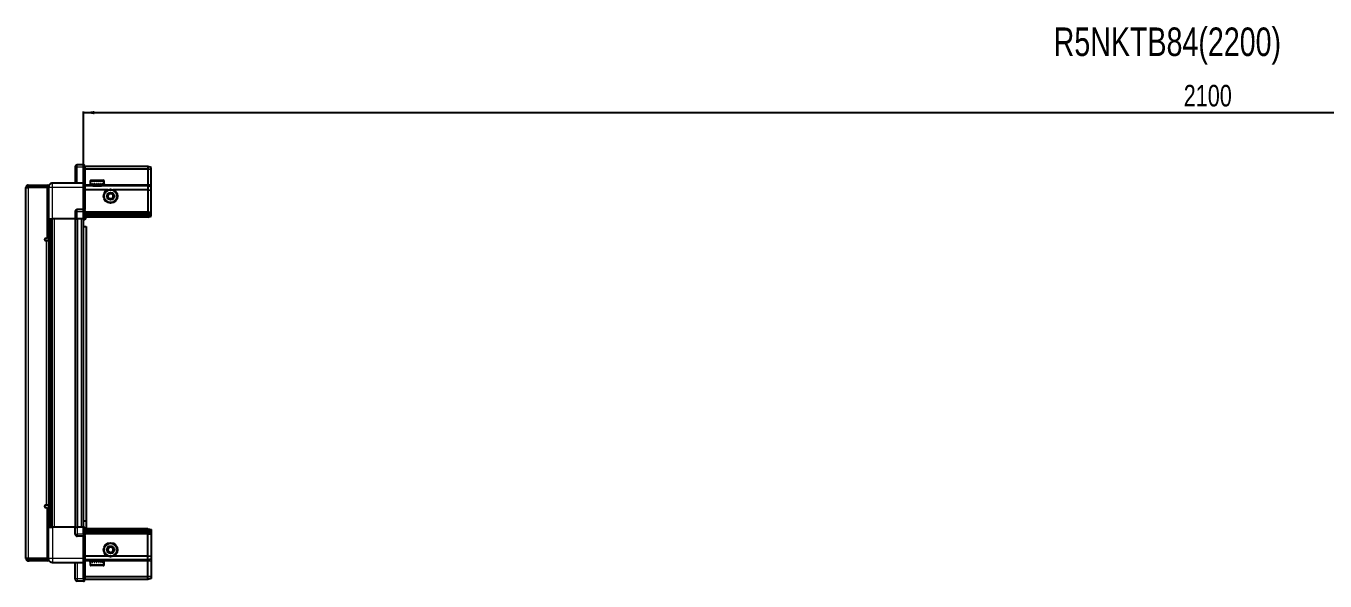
# Model space of a CAD drawing. Header units: millimetres. Extents: x 834 to 5075, y -1097 to 1799.
# Drawn here: x 1857 to 3062, y 1284 to 1799 of the extents above; entities that cross this region are included whole.
import ezdxf

# ---------------------------------------------------------------- set-up
doc = ezdxf.new("R2010")
doc.units = ezdxf.units.MM
doc.layers.add('FORMAT', color=7, linetype='Continuous')
doc.styles.add('SLDTEXTSTYLE0', font='TXT', dxfattribs={"width": 0.75})
doc.dimstyles.new('SLDDIMSTYLE0', dxfattribs={"dimtxt": 20, "dimasz": 10, "dimexe": 0, "dimexo": 0.0625, "dimgap": 5, "dimtad": 2, "dimdec": 1, "dimrnd": 1e-09, "dimzin": 12, "dimdsep": 46, "dimtxsty": 'SLDTEXTSTYLE0', "dimsah": 1, "dimcen": 0.09, "dimadec": 0, "dimazin": 3, "dimtfac": 1, "dimtofl": 0, "dimtmove": 0, "dimatfit": 3, "dimfxl": 0, "dimfrac": 2, "dimtolj": 1, "dimtzin": 12, "dimarcsym": 0})

# ---------------------------------------------------------------- blocks, each defined once
blk = doc.blocks.new('_D_4')
at = {"layer": 'FORMAT'}
for p, q in [((1910.1, 1619.8), (1910.1, 1719.3)), ((1910.1, 1718.3), (4010.1, 1718.3)), ((4010.1, 1619.8), (4010.1, 1719.3))]:
    blk.add_line(p, q, dxfattribs=at)
for points in [[(1910.1, 1718.3), (1920.1, 1716.7), (1920.1, 1719.8)], [(4010.1, 1718.3), (4000.1, 1719.8), (4000.1, 1716.7)]]:
    blk.add_solid(points, dxfattribs=at)
at = {"layer": 'FORMAT', "insert": (2930.5, 1744), "char_height": 20, "attachment_point": 1, "style": 'SLDTEXTSTYLE0'}
blk.add_mtext('2100', dxfattribs=at)

msp = doc.modelspace()

# ---------------------------------------------------------------- linework, layer by layer
at = {"color": 7, "linetype": 'Continuous', "lineweight": 25}
for p, q in [((1902.22, 1667.76), (1902.22, 1652.76)), ((1910.22, 1669.76), (1904.22, 1669.76)), ((1910.22, 1669.76), (1910.55, 1669.76)), ((1910.22, 1669.76), (1910.22, 1667.76)), ((1910.22, 1652.96), (1910.22, 1667.76)), ((1910.22, 1652.96), (1910.22, 1667.76)), ((1911.42, 1669.26), (1910.55, 1669.76)), ((1911.42, 1667.76), (1911.42, 1669.26)), ((1969.72, 1668.26), (1911.42, 1668.26)), ((1911.42, 1667.76), (1911.42, 1652.96)), ((1969.72, 1665.76), (1911.42, 1665.76)), ((1969.72, 1668.26), (1969.72, 1665.76)), ((1972.72, 1667.45), (1969.72, 1668.26)), ((1969.72, 1665.76), (1969.72, 1651.26)), ((1972.72, 1665.6), (1969.72, 1665.76)), ((1972.72, 1665.6), (1972.72, 1667.45)), ((1972.72, 1651.26), (1972.72, 1665.6)), ((1858.82, 1649.51), (1858.82, 1651.01)), ((1858.82, 1651.01), (1859.72, 1651.01)), ((1859.72, 1649.51), (1859.72, 1651.01)), ((1859.72, 1651.01), (1876.22, 1651.01)), ((1876.22, 1649.51), (1876.22, 1651.01)), ((1910.22, 1652.76), (1881.22, 1652.76)), ((1910.22, 1652.76), (1910.22, 1652.96)), ((1910.22, 1652.76), (1911.42, 1652.76)), ((1910.22, 1648.76), (1910.22, 1652.76)), ((1911.42, 1652.96), (1911.42, 1652.76)), ((1911.42, 1652.76), (1911.42, 1648.76)), ((1916.22, 1654.66), (1916.22, 1652.26)), ((1916.22, 1652.26), (1916.22, 1651.76)), ((1916.22, 1651.76), (1916.35, 1651.76)), ((1916.54, 1652.26), (1916.35, 1652.26)), ((1916.35, 1652.26), (1916.35, 1651.76)), ((1916.35, 1651.76), (1916.54, 1651.76)), ((1916.54, 1652.26), (1916.54, 1651.76)), ((1916.54, 1651.76), (1917.07, 1651.76)), ((1917.02, 1655.46), (1924.19, 1655.46)), ((1917.47, 1652.26), (1917.07, 1652.26)), ((1917.07, 1652.26), (1917.07, 1651.76)), ((1917.07, 1651.76), (1917.47, 1651.76)), ((1917.47, 1652.26), (1917.47, 1651.76)), ((1917.47, 1651.76), (1918.34, 1651.76)), ((1918.32, 1651.76), (1918.32, 1651.66)), ((1918.32, 1651.66), (1927.12, 1651.66)), ((1918.92, 1652.26), (1918.34, 1652.26)), ((1918.34, 1652.26), (1918.34, 1651.76)), ((1918.34, 1651.76), (1918.92, 1651.76)), ((1918.72, 1651.26), (1919.41, 1650.77)), ((1918.72, 1651.26), (1923.75, 1651.26)), ((1919.41, 1650.77), (1918.72, 1650.29)), ((1918.92, 1652.26), (1918.92, 1651.76)), ((1918.92, 1651.76), (1920.04, 1651.76)), ((1919.41, 1650.77), (1923.57, 1650.77)), ((1920.73, 1652.26), (1920.04, 1652.26)), ((1920.04, 1652.26), (1920.04, 1651.76)), ((1920.04, 1651.76), (1920.73, 1651.76)), ((1920.73, 1652.26), (1920.73, 1651.76)), ((1920.73, 1651.76), (1922, 1651.76)), ((1922.74, 1652.26), (1922, 1652.26)), ((1922, 1652.26), (1922, 1651.76)), ((1922, 1651.76), (1922.23, 1651.76)), ((1922.23, 1652.26), (1922.23, 1651.76)), ((1922.73, 1652.26), (1922.73, 1651.76)), ((1922.73, 1651.76), (1922.74, 1651.76)), ((1922.74, 1652.26), (1922.74, 1651.76)), ((1922.74, 1651.76), (1924.03, 1651.76)), ((1923.57, 1650.77), (1926.03, 1650.77)), ((1923.75, 1651.26), (1926.72, 1651.26)), ((1924.75, 1652.26), (1924.03, 1652.26)), ((1924.03, 1652.26), (1924.03, 1651.76)), ((1924.09, 1652.26), (1924.09, 1651.76)), ((1924.09, 1651.76), (1924.75, 1651.76)), ((1924.19, 1655.46), (1928.42, 1655.46)), ((1924.75, 1652.26), (1924.75, 1651.76)), ((1924.75, 1651.76), (1925.94, 1651.76)), ((1926.56, 1652.26), (1925.94, 1652.26)), ((1925.94, 1652.26), (1925.94, 1651.76)), ((1925.94, 1651.76), (1926.56, 1651.76)), ((1926.03, 1650.77), (1926.72, 1651.26)), ((1926.72, 1650.29), (1926.03, 1650.77)), ((1926.56, 1652.26), (1926.56, 1651.76)), ((1926.56, 1651.76), (1927.52, 1651.76)), ((1927.12, 1651.66), (1927.12, 1651.76)), ((1927.99, 1652.26), (1927.52, 1652.26)), ((1927.52, 1652.26), (1927.52, 1651.76)), ((1927.52, 1651.76), (1927.99, 1651.76)), ((1927.99, 1652.26), (1927.99, 1651.76)), ((1927.99, 1651.76), (1928.64, 1651.76)), ((1928.91, 1652.26), (1928.64, 1652.26)), ((1928.64, 1652.26), (1928.64, 1651.76)), ((1928.64, 1651.76), (1928.91, 1651.76)), ((1928.91, 1652.26), (1928.91, 1651.76)), ((1928.91, 1651.76), (1929.18, 1651.76)), ((1929.22, 1652.26), (1929.18, 1652.26)), ((1929.18, 1652.26), (1929.18, 1651.76)), ((1929.18, 1651.76), (1929.22, 1651.76)), ((1929.22, 1652.26), (1929.22, 1654.66)), ((1929.22, 1652.26), (1929.22, 1651.76)), ((1969.72, 1651.26), (1969.72, 1650.26)), ((1972.72, 1649.45), (1972.72, 1651.26)), ((1858.22, 1648.91), (1856.72, 1648.91)), ((1856.72, 1648.41), (1856.72, 1648.91)), ((1856.72, 1305.11), (1856.72, 1648.41)), ((1858.82, 1649.51), (1859.72, 1649.51)), ((1858.82, 1649.01), (1876.22, 1649.01)), ((1859.72, 1649.51), (1876.22, 1649.51)), ((1877.72, 1649.01), (1876.22, 1649.01)), ((1876.22, 1649.01), (1876.22, 1601.51)), ((1877.72, 1648.76), (1877.72, 1619.76)), ((1910.22, 1628.46), (1910.22, 1648.76)), ((1969.72, 1650.26), (1911.42, 1650.26)), ((1911.42, 1648.76), (1911.42, 1628.46)), ((1932.72, 1646.76), (1911.42, 1646.76)), ((1918.72, 1650.29), (1918.72, 1650.26)), ((1918.72, 1650.29), (1923.75, 1650.29)), ((1923.75, 1650.29), (1926.72, 1650.29)), ((1926.72, 1650.26), (1926.72, 1650.29)), ((1969.72, 1646.76), (1937.72, 1646.76)), ((1969.72, 1650.26), (1969.72, 1646.76)), ((1972.72, 1649.45), (1969.72, 1650.26)), ((1969.72, 1646.76), (1969.72, 1626.26)), ((1969.72, 1646.76), (1972.72, 1646.42)), ((1972.72, 1646.42), (1972.72, 1649.45)), ((1972.72, 1626.26), (1972.72, 1646.42)), ((1910.22, 1628.26), (1904.22, 1628.26)), ((1910.22, 1628.26), (1910.22, 1628.46)), ((1910.22, 1628.26), (1910.22, 1626.26)), ((1910.22, 1628.26), (1911.42, 1628.26)), ((1911.42, 1628.46), (1911.42, 1628.26)), ((1911.42, 1627.58), (1911.42, 1628.26)), ((1911.42, 1627.58), (1911.42, 1619.76)), ((1876.22, 1622.51), (1877.72, 1622.51)), ((1877.72, 1619.76), (1876.22, 1619.76)), ((1878.37, 1333.76), (1878.37, 1619.76)), ((1880.16, 1619.76), (1880.16, 1333.76)), ((1880.2, 1619.76), (1880.2, 1333.76)), ((1902.22, 1619.76), (1881.22, 1619.76)), ((1902.22, 1626.26), (1902.22, 1619.76)), ((1902.22, 1619.76), (1904.22, 1619.76)), ((1902.87, 1333.76), (1902.87, 1619.76)), ((1910.22, 1619.76), (1904.22, 1619.76)), ((1910.07, 1333.76), (1910.07, 1619.76)), ((1910.22, 1619.76), (1910.22, 1626.26)), ((1910.22, 1619.76), (1910.22, 1626.26)), ((1910.22, 1619.76), (1910.55, 1619.76)), ((1910.22, 1619.76), (1910.22, 1619.76)), ((1910.55, 1619.76), (1910.55, 1626.26)), ((1911.42, 1619.76), (1910.55, 1619.76)), ((1910.55, 1619.76), (1910.55, 1619.76)), ((1969.72, 1625.26), (1911.42, 1625.26)), ((1969.72, 1624.26), (1911.42, 1624.26)), ((1969.72, 1622.76), (1911.42, 1622.76)), ((1969.72, 1621.26), (1911.42, 1621.26)), ((1969.72, 1626.26), (1969.72, 1625.26)), ((1969.72, 1625.26), (1969.72, 1624.26)), ((1969.72, 1625.26), (1972.72, 1624.45)), ((1969.72, 1624.26), (1969.72, 1622.76)), ((1969.72, 1624.26), (1972.72, 1623.71)), ((1969.72, 1622.76), (1972.72, 1623.21)), ((1969.72, 1622.76), (1969.72, 1621.26)), ((1969.72, 1621.26), (1972.72, 1622.06)), ((1972.72, 1624.45), (1972.72, 1626.26)), ((1972.72, 1623.71), (1972.72, 1624.45)), ((1972.72, 1623.21), (1972.72, 1623.71)), ((1972.72, 1622.06), (1972.72, 1623.21)), ((1910.07, 1612.76), (1912.57, 1612.76)), ((1912.57, 1612.76), (1912.57, 1339.26)), ((1876.22, 1601.51), (1874.87, 1601.51)), ((1874.87, 1599.51), (1875.62, 1599.51)), ((1875.62, 1599.51), (1877.72, 1599.51)), ((1877.72, 1599.51), (1877.72, 1354.01)), ((1875.62, 1354.01), (1874.87, 1354.01)), ((1874.87, 1352.01), (1876.22, 1352.01)), ((1877.72, 1354.01), (1875.62, 1354.01)), ((1876.22, 1352.01), (1876.22, 1304.51)), ((1912.57, 1339.26), (1910.07, 1339.26)), ((1912.57, 1339.26), (1912.57, 1332.26)), ((1877.72, 1333.76), (1876.22, 1333.76)), ((1877.72, 1331.01), (1876.22, 1331.01)), ((1877.72, 1304.76), (1877.72, 1333.76)), ((1902.22, 1333.76), (1881.22, 1333.76)), ((1902.22, 1327.26), (1902.22, 1333.76)), ((1902.22, 1333.76), (1904.22, 1333.76)), ((1910.22, 1333.76), (1904.22, 1333.76)), ((1910.22, 1327.26), (1910.22, 1333.76)), ((1910.22, 1333.76), (1910.55, 1333.76)), ((1910.22, 1327.26), (1910.22, 1325.26)), ((1910.22, 1327.26), (1910.22, 1325.26)), ((1910.55, 1327.26), (1910.55, 1333.76)), ((1910.55, 1333.76), (1911.42, 1333.76)), ((1911.42, 1333.76), (1911.42, 1325.93)), ((1969.72, 1332.26), (1911.42, 1332.26)), ((1969.72, 1330.76), (1911.42, 1330.76)), ((1969.72, 1329.26), (1911.42, 1329.26)), ((1969.72, 1328.26), (1911.42, 1328.26)), ((1911.42, 1325.26), (1911.42, 1325.93)), ((1969.72, 1330.76), (1969.72, 1332.26)), ((1969.72, 1332.26), (1972.72, 1331.45)), ((1969.72, 1329.26), (1969.72, 1330.76)), ((1969.72, 1330.76), (1972.72, 1330.3)), ((1969.72, 1329.26), (1972.72, 1329.8)), ((1969.72, 1328.26), (1969.72, 1329.26)), ((1969.72, 1328.26), (1972.72, 1329.06)), ((1969.72, 1327.26), (1969.72, 1328.26)), ((1969.72, 1306.76), (1969.72, 1327.26)), ((1972.72, 1331.45), (1972.72, 1330.3)), ((1972.72, 1330.3), (1972.72, 1329.8)), ((1972.72, 1329.8), (1972.72, 1329.06)), ((1972.72, 1329.06), (1972.72, 1327.26)), ((1972.72, 1327.26), (1972.72, 1307.09)), ((1910.22, 1325.26), (1904.22, 1325.26)), ((1910.22, 1325.26), (1911.42, 1325.26)), ((1910.22, 1325.06), (1910.22, 1325.26)), ((1910.22, 1304.76), (1910.22, 1325.06)), ((1911.42, 1325.26), (1911.42, 1325.06)), ((1911.42, 1325.06), (1911.42, 1304.76)), ((1856.72, 1304.61), (1856.72, 1305.11)), ((1858.22, 1304.61), (1856.72, 1304.61)), ((1876.22, 1304.51), (1858.82, 1304.51)), ((1858.82, 1304.01), (1858.82, 1302.51)), ((1858.82, 1304.01), (1859.72, 1304.01)), ((1858.82, 1302.51), (1859.72, 1302.51)), ((1859.72, 1304.01), (1859.72, 1302.51)), ((1876.22, 1304.01), (1859.72, 1304.01)), ((1876.22, 1302.51), (1859.72, 1302.51)), ((1876.22, 1304.51), (1877.72, 1304.51)), ((1876.22, 1304.01), (1876.22, 1302.51)), ((1910.22, 1300.76), (1910.22, 1304.76)), ((1932.72, 1306.76), (1911.42, 1306.76)), ((1911.42, 1304.76), (1911.42, 1300.76)), ((1969.72, 1303.26), (1911.42, 1303.26)), ((1916.22, 1301.76), (1916.22, 1298.86)), ((1916.32, 1301.76), (1916.22, 1301.76)), ((1916.32, 1301.26), (1916.32, 1301.76)), ((1916.48, 1301.76), (1916.32, 1301.76)), ((1916.32, 1301.26), (1916.48, 1301.26)), ((1916.48, 1301.26), (1916.48, 1301.76)), ((1916.97, 1301.76), (1916.48, 1301.76)), ((1916.97, 1301.26), (1916.97, 1301.76)), ((1917.35, 1301.76), (1916.97, 1301.76)), ((1916.97, 1301.26), (1917.35, 1301.26)), ((1917.35, 1301.26), (1917.35, 1301.76)), ((1918.19, 1301.76), (1917.35, 1301.76)), ((1918.19, 1301.26), (1918.19, 1301.76)), ((1918.75, 1301.76), (1918.19, 1301.76)), ((1918.19, 1301.26), (1918.75, 1301.26)), ((1918.32, 1301.86), (1918.32, 1301.76)), ((1923.72, 1301.86), (1918.32, 1301.86)), ((1918.72, 1303.26), (1918.72, 1303.22)), ((1918.72, 1303.22), (1919.41, 1302.74)), ((1918.82, 1303.22), (1918.72, 1303.22)), ((1919.41, 1302.74), (1918.72, 1302.26)), ((1918.82, 1302.26), (1918.72, 1302.26)), ((1918.75, 1301.26), (1918.75, 1301.76)), ((1919.85, 1301.76), (1918.75, 1301.76)), ((1926.72, 1303.22), (1918.82, 1303.22)), ((1926.72, 1302.26), (1918.82, 1302.26)), ((1919.5, 1302.74), (1919.41, 1302.74)), ((1926.03, 1302.74), (1919.5, 1302.74)), ((1919.85, 1301.26), (1919.85, 1301.76)), ((1920.54, 1301.76), (1919.85, 1301.76)), ((1919.85, 1301.26), (1920.54, 1301.26)), ((1920.54, 1301.26), (1920.54, 1301.76)), ((1921.8, 1301.76), (1920.54, 1301.76)), ((1921.8, 1301.26), (1921.8, 1301.76)), ((1922.1, 1301.76), (1921.8, 1301.76)), ((1921.8, 1301.26), (1922.53, 1301.26)), ((1922.1, 1301.26), (1922.1, 1301.76)), ((1922.53, 1301.26), (1922.53, 1301.76)), ((1923.83, 1301.76), (1922.53, 1301.76)), ((1927.12, 1301.86), (1923.72, 1301.86)), ((1923.83, 1301.26), (1923.83, 1301.76)), ((1923.83, 1301.26), (1924.55, 1301.26)), ((1923.96, 1301.26), (1923.96, 1301.76)), ((1924.55, 1301.76), (1923.96, 1301.76)), ((1924.55, 1301.26), (1924.55, 1301.76)), ((1925.76, 1301.76), (1924.55, 1301.76)), ((1925.76, 1301.26), (1925.76, 1301.76)), ((1926.39, 1301.76), (1925.76, 1301.76)), ((1925.76, 1301.26), (1926.39, 1301.26)), ((1926.03, 1302.74), (1926.72, 1303.22)), ((1926.72, 1302.26), (1926.03, 1302.74)), ((1926.39, 1301.26), (1926.39, 1301.76)), ((1927.38, 1301.76), (1926.39, 1301.76)), ((1926.72, 1303.22), (1926.72, 1303.26)), ((1927.12, 1301.76), (1927.12, 1301.86)), ((1927.38, 1301.26), (1927.38, 1301.76)), ((1927.87, 1301.76), (1927.38, 1301.76)), ((1927.38, 1301.26), (1927.87, 1301.26)), ((1927.87, 1301.26), (1927.87, 1301.76)), ((1928.55, 1301.76), (1927.87, 1301.76)), ((1928.55, 1301.26), (1928.55, 1301.76)), ((1928.84, 1301.76), (1928.55, 1301.76)), ((1928.55, 1301.26), (1928.84, 1301.26)), ((1928.84, 1301.26), (1928.84, 1301.76)), ((1929.15, 1301.76), (1928.84, 1301.76)), ((1929.15, 1301.26), (1929.15, 1301.76)), ((1929.22, 1301.76), (1929.15, 1301.76)), ((1929.15, 1301.26), (1929.22, 1301.26)), ((1929.22, 1298.86), (1929.22, 1301.76)), ((1929.22, 1301.26), (1929.22, 1301.76)), ((1929.22, 1301.76), (1929.22, 1301.76)), ((1969.72, 1306.76), (1937.72, 1306.76)), ((1969.72, 1306.76), (1972.72, 1307.09)), ((1969.72, 1303.26), (1969.72, 1306.76)), ((1972.72, 1304.06), (1969.72, 1303.26)), ((1969.72, 1302.26), (1969.72, 1303.26)), ((1969.72, 1287.76), (1969.72, 1302.26)), ((1972.72, 1307.09), (1972.72, 1304.06)), ((1972.72, 1304.06), (1972.72, 1302.26)), ((1972.72, 1302.26), (1972.72, 1287.91)), ((1910.22, 1300.76), (1881.22, 1300.76)), ((1902.22, 1285.76), (1902.22, 1300.76)), ((1910.22, 1300.76), (1911.42, 1300.76)), ((1910.22, 1300.56), (1910.22, 1300.76)), ((1910.22, 1285.76), (1910.22, 1300.56)), ((1911.42, 1300.76), (1911.42, 1300.56)), ((1911.42, 1300.56), (1911.42, 1285.76)), ((1917.17, 1298.06), (1917.02, 1298.06)), ((1928.42, 1298.06), (1917.17, 1298.06)), ((1910.22, 1283.76), (1904.22, 1283.76)), ((1910.22, 1285.76), (1910.22, 1283.76)), ((1910.22, 1283.76), (1910.55, 1283.76)), ((1910.22, 1283.76), (1910.55, 1283.76)), ((1910.22, 1283.76), (1910.22, 1283.76)), ((1910.55, 1283.76), (1911.42, 1284.26)), ((1910.55, 1283.76), (1911.42, 1284.26)), ((1969.72, 1287.76), (1911.42, 1287.76)), ((1911.42, 1284.26), (1911.42, 1285.76)), ((1969.72, 1285.26), (1911.42, 1285.26)), ((1972.72, 1287.91), (1969.72, 1287.76)), ((1969.72, 1285.26), (1969.72, 1287.76)), ((1972.72, 1286.06), (1969.72, 1285.26)), ((1972.72, 1287.91), (1972.72, 1286.06))]:
    msp.add_line(p, q, dxfattribs=at)
at = {"color": 8, "linetype": 'Continuous', "lineweight": 18}
for p, q in [((1904.22, 1667.76), (1902.22, 1667.76)), ((1904.22, 1667.76), (1904.22, 1669.76)), ((1904.22, 1652.76), (1904.22, 1667.76)), ((1910.22, 1667.76), (1904.22, 1667.76)), ((1910.22, 1667.76), (1911.42, 1667.76)), ((1910.22, 1652.96), (1911.42, 1652.96)), ((1918.72, 1651.26), (1911.42, 1651.26)), ((1916.22, 1654.66), (1924.39, 1654.66)), ((1924.39, 1654.66), (1929.22, 1654.66)), ((1969.72, 1651.26), (1926.72, 1651.26)), ((1972.72, 1651.26), (1969.72, 1651.26)), ((1858.82, 1649.01), (1858.82, 1304.51)), ((1881.22, 1619.76), (1881.22, 1648.76)), ((1910.22, 1648.76), (1881.22, 1648.76)), ((1910.22, 1648.76), (1911.42, 1648.76)), ((1904.22, 1626.26), (1904.22, 1628.26)), ((1910.22, 1628.46), (1911.42, 1628.46)), ((1877.72, 1599.51), (1877.72, 1619.76)), ((1878.96, 1619.76), (1878.96, 1333.76)), ((1881.4, 1333.76), (1881.4, 1619.76)), ((1882.82, 1619.76), (1882.82, 1333.76)), ((1902.22, 1626.26), (1904.22, 1626.26)), ((1902.22, 1333.76), (1902.22, 1619.76)), ((1904.22, 1619.76), (1904.22, 1626.26)), ((1910.22, 1626.26), (1904.22, 1626.26)), ((1904.87, 1333.76), (1904.87, 1619.76)), ((1908.07, 1333.76), (1908.07, 1619.76)), ((1910.22, 1626.26), (1910.55, 1626.26)), ((1910.22, 1619.76), (1910.55, 1619.76)), ((1969.72, 1626.26), (1911.42, 1626.26)), ((1969.72, 1626.26), (1972.72, 1626.26)), ((1875.62, 1354.01), (1875.62, 1599.51)), ((1877.72, 1333.76), (1877.72, 1354.01)), ((1881.22, 1333.76), (1881.22, 1304.76)), ((1902.22, 1327.26), (1904.22, 1327.26)), ((1904.22, 1333.76), (1904.22, 1327.26)), ((1904.22, 1327.26), (1904.22, 1325.26)), ((1910.22, 1327.26), (1904.22, 1327.26)), ((1910.22, 1327.26), (1910.55, 1327.26)), ((1969.72, 1327.26), (1911.42, 1327.26)), ((1969.72, 1327.26), (1972.72, 1327.26)), ((1911.42, 1325.06), (1910.22, 1325.06)), ((1910.22, 1304.76), (1881.22, 1304.76)), ((1910.22, 1304.76), (1911.42, 1304.76)), ((1918.72, 1302.26), (1911.42, 1302.26)), ((1969.72, 1302.26), (1926.72, 1302.26)), ((1972.72, 1302.26), (1969.72, 1302.26)), ((1904.22, 1300.76), (1904.22, 1285.76)), ((1911.42, 1300.56), (1910.22, 1300.56)), ((1916.39, 1298.86), (1916.22, 1298.86)), ((1929.22, 1298.86), (1916.39, 1298.86)), ((1904.22, 1285.76), (1902.22, 1285.76)), ((1904.22, 1285.76), (1904.22, 1283.76)), ((1910.22, 1285.76), (1904.22, 1285.76)), ((1910.22, 1285.76), (1911.42, 1285.76))]:
    msp.add_line(p, q, dxfattribs=at)
at = {"color": 7, "linetype": 'Continuous', "lineweight": 25}
for centre, radius in [((1935.22, 1640.76), 6.5), ((1935.22, 1640.76), 3.46), ((1935.22, 1312.76), 6.5), ((1935.22, 1312.76), 3.46)]:
    msp.add_circle(centre, radius, dxfattribs=at)
at = {"color": 8, "linetype": 'Continuous', "lineweight": 18}
for centre in [(1935.22, 1640.76), (1935.22, 1312.76)]:
    msp.add_circle(centre, 5.7, dxfattribs=at)
at = {"color": 7, "linetype": 'Continuous', "lineweight": 25}
for centre, radius, start, end in [((1904.22, 1667.76), 2, 90, 180), ((1876.12, 1648.91), 2.1, 32.2369, 87.2706), ((1917.02, 1654.66), 0.8, 90, 180), ((1918.32, 1651.26), 0.4, 0, 90), ((1927.12, 1651.26), 0.4, 90, 180), ((1928.42, 1654.66), 0.8, 0, 90), ((1858.72, 1648.51), 0.5, 90, 117.7907), ((1876.12, 1648.91), 0.6, 9.59407, 90), ((1935.22, 1640.76), 2.5, 161.00659, 221.00659), ((1935.22, 1640.76), 2.5, 101.00659, 161.00659), ((1935.22, 1640.76), 2.5, 221.00659, 281.00659), ((1935.22, 1640.76), 2.5, 41.00659, 101.00659), ((1935.22, 1640.76), 2.5, 281.00659, 341.00659), ((1935.22, 1640.76), 2.5, 341.00659, 41.00659), ((1904.22, 1626.26), 2, 90, 180), ((1907.57, 1622.41), 5, 300, 346.70293), ((1874.87, 1600.51), 1, 90, 270), ((1874.87, 1353.01), 1, 90, 270), ((1904.22, 1327.26), 2, 180, 270), ((1935.22, 1312.76), 2.5, 127.98423, 187.98423), ((1935.22, 1312.76), 2.5, 67.98423, 127.98423), ((1935.22, 1312.76), 2.5, 7.98423, 67.98423), ((1858.72, 1305.01), 0.5, 243.58436, 270), ((1876.12, 1304.61), 0.6, 270, 350.40593), ((1876.12, 1304.61), 2.1, 272.7294, 327.8305), ((1918.32, 1302.26), 0.4, 270, 360), ((1927.12, 1302.26), 0.4, 180, 270), ((1935.22, 1312.76), 2.5, 187.98423, 247.98423), ((1935.22, 1312.76), 2.5, 247.98423, 307.98423), ((1935.22, 1312.76), 2.5, 307.98423, 7.98423), ((1917.02, 1298.86), 0.8, 180, 270), ((1928.42, 1298.86), 0.8, 270, 360), ((1904.22, 1285.76), 2, 180, 270)]:
    msp.add_arc(centre, radius, start, end, dxfattribs=at)
for centre, start_param, end_param in [((1914.02, 1626.26), 2.4188584, 3.1415927), ((1914.02, 1327.26), 3.1415927, 3.8643269)]:
    msp.add_ellipse(centre, major_axis=(3.46, 0), ratio=0.5773503, start_param=start_param, end_param=end_param, dxfattribs=at)
for points, knots in [([(1858.82, 1651.01), (1858.57, 1650.98), (1858.07, 1650.93), (1857.43, 1650.54), (1856.97, 1649.98), (1856.75, 1649.4), (1856.73, 1649.03), (1856.72, 1648.91)], [0, 0, 0, 0, 0.23025534, 0.4485219, 0.6667858, 0.88504963, 1, 1, 1, 1]), ([(1881.22, 1652.76), (1880.78, 1652.71), (1880.1, 1652.64), (1879.29, 1652.2), (1878.73, 1651.75), (1878.27, 1651.19), (1877.84, 1650.37), (1877.77, 1649.7), (1877.72, 1649.26)], [0, 0, 0, 0, 0.2394568, 0.3683607, 0.5, 0.6316393, 0.7605432, 1, 1, 1, 1]), ([(1856.72, 1648.41), (1856.75, 1648.45), (1856.8, 1648.54), (1857.19, 1648.68), (1857.75, 1648.81), (1858.33, 1648.92), (1858.69, 1648.98), (1858.82, 1649.01)], [0, 0, 0, 0, 0.2302553, 0.4485219, 0.6667858, 0.8850496, 1, 1, 1, 1]), ([(1877.72, 1649.26), (1877.72, 1649.25), (1877.72, 1649.24), (1877.72, 1649.12), (1877.72, 1648.95), (1877.72, 1648.82), (1877.72, 1648.76)], [0, 0, 0, 0, 0.2493943, 0.5003335, 0.7501667, 1, 1, 1, 1]), ([(1932.39, 1640.21), (1932.55, 1640.69), (1932.87, 1641.61), (1933.18, 1642.51), (1933.33, 1642.94)], [0, 0, 0, 0, 0.5346859, 1, 1, 1, 1]), ([(1934.28, 1638.03), (1934.05, 1638.29), (1933.51, 1638.91), (1932.86, 1639.66), (1932.47, 1640.11), (1932.39, 1640.21)], [0, 0, 0, 0, 0.3629006, 0.8668753, 1, 1, 1, 1]), ([(1933.33, 1642.94), (1933.83, 1643.03), (1934.78, 1643.22), (1935.72, 1643.4), (1936.16, 1643.49)], [0, 0, 0, 0, 0.5346859, 1, 1, 1, 1]), ([(1936.16, 1643.49), (1936.24, 1643.39), (1936.63, 1642.94), (1937.29, 1642.19), (1937.83, 1641.57), (1938.05, 1641.31)], [0, 0, 0, 0, 0.13312467, 0.63709944, 1, 1, 1, 1]), ([(1938.05, 1641.31), (1937.89, 1640.82), (1937.57, 1639.91), (1937.26, 1639), (1937.11, 1638.58)], [0, 0, 0, 0, 0.5346859, 1, 1, 1, 1]), ([(1937.11, 1638.58), (1936.61, 1638.48), (1935.66, 1638.3), (1934.72, 1638.11), (1934.28, 1638.03)], [0, 0, 0, 0, 0.5346859, 1, 1, 1, 1]), ([(1877.72, 1619.76), (1877.76, 1619.76), (1877.84, 1619.76), (1878.44, 1619.76), (1879.33, 1619.76), (1880.31, 1619.76), (1880.96, 1619.76), (1881.22, 1619.76)], [0, 0, 0, 0, 0.2146939, 0.4293877, 0.6440816, 0.8587754, 1, 1, 1, 1]), ([(1877.72, 1333.76), (1877.76, 1333.76), (1877.84, 1333.76), (1878.44, 1333.76), (1879.33, 1333.76), (1880.31, 1333.76), (1880.96, 1333.76), (1881.22, 1333.76)], [0, 0, 0, 0, 0.2146939, 0.4293877, 0.6440816, 0.8587754, 1, 1, 1, 1]), ([(1932.54, 1313.84), (1932.95, 1314.16), (1933.71, 1314.75), (1934.47, 1315.34), (1934.82, 1315.62)], [0, 0, 0, 0, 0.53468586, 1, 1, 1, 1]), ([(1932.94, 1310.98), (1932.93, 1311.1), (1932.84, 1311.7), (1932.71, 1312.68), (1932.59, 1313.5), (1932.54, 1313.84)], [0, 0, 0, 0, 0.1331247, 0.6370994, 1, 1, 1, 1]), ([(1934.82, 1315.62), (1935.3, 1315.42), (1936.19, 1315.06), (1937.08, 1314.7), (1937.49, 1314.53)], [0, 0, 0, 0, 0.5346859, 1, 1, 1, 1]), ([(1937.49, 1314.53), (1937.54, 1314.19), (1937.66, 1313.38), (1937.8, 1312.39), (1937.88, 1311.8), (1937.9, 1311.67)], [0, 0, 0, 0, 0.3629006, 0.8668753, 1, 1, 1, 1]), ([(1858.82, 1304.51), (1858.57, 1304.55), (1858.07, 1304.64), (1857.43, 1304.78), (1856.97, 1304.91), (1856.75, 1305.02), (1856.73, 1305.08), (1856.72, 1305.11)], [0, 0, 0, 0, 0.2302553, 0.4485219, 0.6667858, 0.8850496, 1, 1, 1, 1]), ([(1856.72, 1304.61), (1856.75, 1304.35), (1856.8, 1303.86), (1857.19, 1303.22), (1857.75, 1302.75), (1858.33, 1302.53), (1858.69, 1302.51), (1858.82, 1302.51)], [0, 0, 0, 0, 0.2302553, 0.4485219, 0.6667858, 0.8850496, 1, 1, 1, 1]), ([(1877.72, 1304.26), (1877.72, 1304.26), (1877.72, 1304.28), (1877.72, 1304.4), (1877.72, 1304.56), (1877.72, 1304.69), (1877.72, 1304.76)], [0, 0, 0, 0, 0.2493943, 0.5003335, 0.7501667, 1, 1, 1, 1]), ([(1881.22, 1300.76), (1880.78, 1300.8), (1880.1, 1300.88), (1879.29, 1301.31), (1878.73, 1301.76), (1878.27, 1302.32), (1877.84, 1303.14), (1877.77, 1303.82), (1877.72, 1304.26)], [0, 0, 0, 0, 0.2394568, 0.3683607, 0.5, 0.6316393, 0.7605432, 1, 1, 1, 1]), ([(1935.62, 1309.9), (1935.14, 1310.09), (1934.25, 1310.45), (1933.36, 1310.81), (1932.94, 1310.98)], [0, 0, 0, 0, 0.5346859, 1, 1, 1, 1]), ([(1937.9, 1311.67), (1937.49, 1311.36), (1936.73, 1310.76), (1935.97, 1310.17), (1935.62, 1309.9)], [0, 0, 0, 0, 0.5346859, 1, 1, 1, 1])]:
    msp.add_open_spline(points, degree=3, knots=knots, dxfattribs=at)
at = {"color": 8, "linetype": 'Continuous', "lineweight": 18}
for points in [[(1881.22, 1648.76), (1881.22, 1649.28), (1881.22, 1650.33), (1881.22, 1651.65), (1881.22, 1652.58), (1881.22, 1652.7), (1881.22, 1652.76)], [(1881.22, 1304.76), (1881.22, 1304.23), (1881.22, 1303.18), (1881.22, 1301.86), (1881.22, 1300.94), (1881.22, 1300.82), (1881.22, 1300.76)]]:
    msp.add_open_spline(points, degree=3, dxfattribs=at)
at = {"color": 7, "linetype": 'Continuous', "lineweight": 25}
for points in [[(1858.82, 1649.51), (1858.74, 1649.5), (1858.58, 1649.48), (1858.39, 1649.34), (1858.25, 1649.14), (1858.23, 1648.99), (1858.22, 1648.91)], [(1858.22, 1304.61), (1858.23, 1304.53), (1858.25, 1304.37), (1858.39, 1304.17), (1858.58, 1304.03), (1858.74, 1304.02), (1858.82, 1304.01)]]:
    msp.add_open_spline(points, degree=3, dxfattribs=at)
at = {"color": 8, "linetype": 'Continuous', "lineweight": 18}
for points, knots in [([(1881.22, 1648.76), (1880.78, 1648.76), (1880.1, 1648.76), (1879.29, 1648.76), (1878.73, 1648.76), (1878.27, 1648.76), (1877.84, 1648.76), (1877.77, 1648.76), (1877.72, 1648.76)], [0, 0, 0, 0, 0.2394568, 0.3683607, 0.5, 0.6316393, 0.7605432, 1, 1, 1, 1]), ([(1881.22, 1304.76), (1880.78, 1304.76), (1880.1, 1304.76), (1879.29, 1304.76), (1878.73, 1304.76), (1878.27, 1304.76), (1877.84, 1304.76), (1877.77, 1304.76), (1877.72, 1304.76)], [0, 0, 0, 0, 0.23945684, 0.36836066, 0.5, 0.63163934, 0.76054316, 1, 1, 1, 1])]:
    msp.add_open_spline(points, degree=3, knots=knots, dxfattribs=at)

# ---------------------------------------------------------------- texts
at = {"layer": 'FORMAT', "insert": (2809.89, 1797.22), "char_height": 26.4583, "attachment_point": 1, "style": 'SLDTEXTSTYLE0'}
msp.add_mtext('R5NKTB84(2200)', dxfattribs=at)

# ---------------------------------------------------------------- dimensions: what is measured, and where the dimension line sits
at = {"layer": 'FORMAT'}
dim = msp.add_linear_dim(base=(4010.07, 1718.26), p1=(1910.07, 1619.76), p2=(4010.07, 1619.76), angle=0, dimstyle='SLDDIMSTYLE0', dxfattribs=at)
dim.commit()
dim.dimension.update_dxf_attribs({"geometry": '_D_4', "text_midpoint": (2960.07, 1718.26), "dimtype": 160})

doc.saveas('drawing.dxf')
